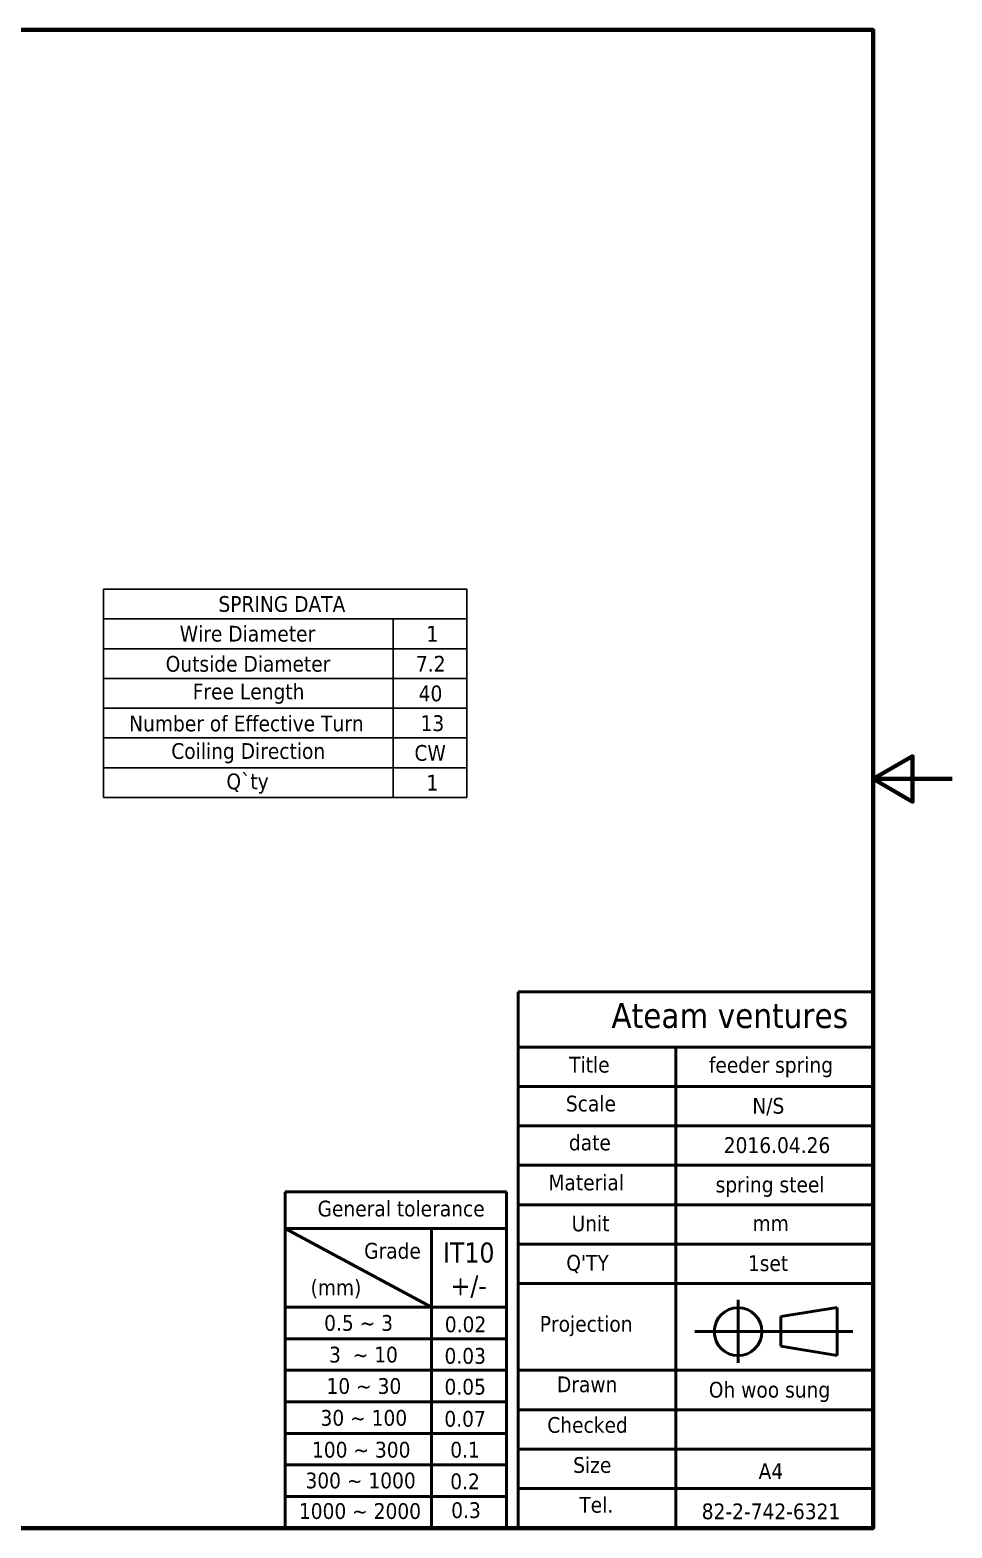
# Model space of a CAD drawing. Header units: millimetres. Extents: x 0 to 99, y 0 to 70.
# Drawn here: x 60 to 99, y 3.3 to 66.7 of the extents above; entities that cross this region are included whole.
import ezdxf
from ezdxf.enums import TextEntityAlignment as Align

# ---------------------------------------------------------------- set-up
doc = ezdxf.new("R2010")
doc.units = ezdxf.units.MM
doc.header["$LTSCALE"] = 0.333333
for name, color, linetype, lineweight in [('Border (ANSI)', 7, 'Continuous', 70), ('Symbol (ANSI)', 7, 'Continuous', 25), ('Title (ANSI)', 7, 'Continuous', 50)]:
    doc.layers.add(name, color=color, linetype=linetype, lineweight=lineweight)
doc.styles.add('Note Text (ANSI)', font='tahoma.ttf')

# ---------------------------------------------------------------- blocks, each defined once
blk = doc.blocks.new('Borders Default Border')
at = {"layer": 'Border (ANSI)', "flags": 128}
for points in [[(10, 10), (10, 200), (287, 200), (287, 10), (10, 10)], [(297, 105), (287, 105), (292, 107.89), (292, 102.11), (287, 105)]]:
    blk.add_lwpolyline(points, dxfattribs=at)
blk = doc.blocks.new('Title Blocks ANSI - Large')
at = {"layer": 'Title (ANSI)'}
for p, q in [((213.43, -53.73), (168.43, -53.73)), ((168.43, -53.73), (168.43, -121.73)), ((213.43, -121.73), (213.43, -53.73)), ((168.43, -60.73), (213.43, -60.73)), ((188.43, -60.73), (188.43, -121.73)), ((168.43, -65.73), (213.43, -65.73)), ((168.43, -70.73), (213.43, -70.73)), ((168.43, -75.73), (213.43, -75.73)), ((138.87, -79.09), (138.87, -121.73)), ((166.93, -79.09), (138.87, -79.09)), ((138.87, -79.09), (166.93, -79.09)), ((166.93, -83.74), (166.93, -79.09)), ((168.43, -80.73), (213.43, -80.73)), ((138.87, -83.74), (166.93, -83.74)), ((138.87, -83.74), (157.45, -93.73)), ((157.45, -83.74), (157.45, -121.73)), ((166.93, -83.74), (166.93, -121.73)), ((168.43, -85.73), (213.43, -85.73)), ((168.43, -90.73), (213.43, -90.73)), ((196.31, -92.79), (196.31, -100.79)), ((138.87, -93.73), (166.93, -93.73)), ((208.89, -93.78), (201.74, -94.91)), ((201.74, -94.91), (201.74, -98.69)), ((208.89, -93.78), (208.89, -99.84)), ((190.81, -96.83), (210.84, -96.83)), ((138.87, -97.73), (166.93, -97.73)), ((208.89, -99.84), (201.74, -98.69)), ((138.87, -101.73), (166.93, -101.73)), ((168.43, -101.73), (213.43, -101.73)), ((138.87, -105.73), (166.93, -105.73)), ((168.43, -106.73), (213.43, -106.73)), ((138.87, -109.73), (166.93, -109.73)), ((168.43, -111.73), (213.43, -111.73)), ((138.87, -113.73), (166.93, -113.73)), ((138.87, -117.73), (166.93, -117.73)), ((168.43, -116.73), (213.43, -116.73)), ((138.87, -121.73), (166.93, -121.73)), ((168.43, -121.73), (166.93, -121.73)), ((168.43, -121.73), (213.43, -121.73))]:
    blk.add_line(p, q, dxfattribs=at)
blk.add_circle((196.31, -96.83), 3.03, dxfattribs=at)
at = {"layer": 'Title (ANSI)', "style": 'Note Text (ANSI)'}
for s, p in [('2016.04.26', (194.49, -74.77)), ('spring steel', (193.46, -79.77)), ('mm', (198.14, -84.68)), ('1set', (197.55, -89.75)), ('Oh woo sung', (192.6, -105.79))]:
    blk.add_text(s, height=2, dxfattribs=at).set_placement(p, align=Align.BOTTOM_LEFT)
for s, p in [('Drawn', (173.35, -102.51)), ('Checked', (172.12, -107.66))]:
    blk.add_text(s, height=2, dxfattribs=at).set_placement(p, align=Align.TOP_LEFT)
at = {"layer": 'Title (ANSI)', "attachment_point": 1, "style": 'Note Text (ANSI)'}
for s, insert, char_height in [('\\fTahoma|b0|i0;\\H3.1750;Ateam ventures', (180.25, -55.14), 3.175), ('\\fTahoma|b0|i0;Scale', (174.48, -66.9), 2), ('\\fTahoma|b0|i0;N/S', (198.11, -67.18), 2), ('\\fTahoma|b0|i0;date', (174.86, -71.84), 2), ('\\fTahoma|b0|i0;Material', (172.26, -76.9), 2), ('\\fTahoma|b0|i0;General tolerance', (143, -80.22), 2), ('\\fTahoma|b0|i0;Unit', (175.21, -82.1), 2), ('\\fTahoma|b0|i0;Grade', (148.9, -85.57), 2), ("\\fTahoma|b0|i0;Q'TY", (174.53, -87.09), 2), ('\\fTahoma|b0|i0;0.5 ~ 3', (143.83, -94.72), 2), ('\\fTahoma|b0|i0;0.02', (159.13, -94.9), 2), ('\\fTahoma|b0|i0;Projection', (171.17, -94.84), 2), ('\\fTahoma|b0|i0;0.05', (159.09, -102.81), 2), ('\\fTahoma|b0|i0;30 ~ 100', (143.37, -106.76), 2), ('\\fTahoma|b0|i0;0.07', (159.07, -106.88), 2), ('\\fTahoma|b0|i0;100 ~ 300', (142.29, -110.8), 2), ('\\fTahoma|b0|i0;0.1', (159.82, -110.8), 2), ('\\fTahoma|b0|i0;Size', (175.4, -112.74), 2), ('\\fTahoma|b0|i0;300 ~ 1000', (141.46, -114.7), 2), ('\\fTahoma|b0|i0;Tel.', (176.18, -117.79), 2), ('\\fTahoma|b0|i0;1000 ~ 2000', (140.63, -118.58), 2), ('\\fTahoma|b0|i0;82-2-742-6321', (191.7, -118.62), 2)]:
    blk.add_mtext(s, dxfattribs=dict(at, insert=insert, char_height=char_height))
at = {"layer": 'Title (ANSI)', "char_height": 2, "attachment_point": 1, "style": 'Note Text (ANSI)'}
for s, insert, width in [('\\fTahoma|b0|i0;Title', (174.89, -61.97), 7.6254), ('\\fTahoma|b0|i0;(mm)', (142.11, -90.22), 7.6672), ('\\fTahoma|b0|i0;3  ~ 10', (144.45, -98.74), 9.081), ('\\fTahoma|b0|i0;0.03', (159.09, -98.9), 5.5653), ('\\fTahoma|b0|i0;10 ~ 30', (144.13, -102.72), 10.501), ('\\fTahoma|b0|i0;0.2', (159.82, -114.81), 5.4674), ('\\fTahoma|b0|i0;0.3', (159.94, -118.47), 5.7083)]:
    blk.add_mtext(s, dxfattribs=dict(at, insert=insert, width=width))
at = {"layer": 'Title (ANSI)', "insert": (192.6, -62), "char_height": 2, "width": 16.0097, "attachment_point": 1, "line_spacing_factor": 0.987884, "style": 'Note Text (ANSI)'}
blk.add_mtext('feeder spring\\P ', dxfattribs=at)
at = {"layer": 'Title (ANSI)', "line_spacing_factor": 0.987884, "style": 'Note Text (ANSI)'}
for s, insert, char_height, attachment_point in [('\\fTahoma|b0|i0;\\H2.5400;IT10\\P+/-', (162.16, -85.52), 2.54, 2), ('A4\\P', (198.91, -113.51), 2, 1)]:
    blk.add_mtext(s, dxfattribs=dict(at, insert=insert, char_height=char_height, attachment_point=attachment_point))
blk = doc.blocks.new('Table1')
at = {"layer": 'Symbol (ANSI)'}
for p, q in [((189.42, 129.09), (235.49, 129.09)), ((189.42, 129.09), (189.42, 125.31)), ((235.49, 129.09), (235.49, 125.31)), ((189.42, 125.31), (235.49, 125.31)), ((189.42, 125.31), (189.42, 121.53)), ((226.17, 125.31), (226.17, 121.53)), ((235.49, 125.31), (235.49, 121.53)), ((189.42, 121.53), (235.49, 121.53)), ((189.42, 121.53), (189.42, 102.64)), ((226.17, 121.53), (226.17, 102.64)), ((235.49, 121.53), (235.49, 102.64)), ((189.42, 117.75), (235.49, 117.75)), ((189.42, 113.97), (235.49, 113.97)), ((189.42, 110.2), (235.49, 110.2)), ((189.42, 106.42), (235.49, 106.42)), ((189.42, 102.64), (235.49, 102.64))]:
    blk.add_line(p, q, dxfattribs=at)
at = {"layer": 'Symbol (ANSI)', "char_height": 2, "attachment_point": 7, "style": 'Note Text (ANSI)'}
for s, insert in [('SPRING DATA', (204, 126.16)), ('Wire Diameter', (199.09, 122.39)), ('1', (230.37, 122.42)), ('Outside Diameter', (197.31, 118.57)), ('7.2', (229.04, 118.62)), ('Free Length', (200.74, 114.53)), ('40', (229.38, 114.82)), ('Number of Effective Turn', (192.68, 111.01)), ('13', (229.62, 111.04)), ('Coiling Direction', (198.02, 106.98)), ('CW', (228.85, 107.27)), ('Q`ty', (205.01, 103.13)), ('1', (230.37, 103.53))]:
    blk.add_mtext(s, dxfattribs=dict(at, insert=insert))

msp = doc.modelspace()

# ---------------------------------------------------------------- block references
at = {"xscale": 0.3333333333333333, "yscale": 0.3333333333333333, "zscale": 0.3333333333333333}
for name, p in [('Borders Default Border', (0, 0)), ('Table1', (0, 0)), ('Title Blocks ANSI - Large', (24.523, 43.912))]:
    msp.add_blockref(name, p, dxfattribs=at)

doc.saveas('drawing.dxf')
